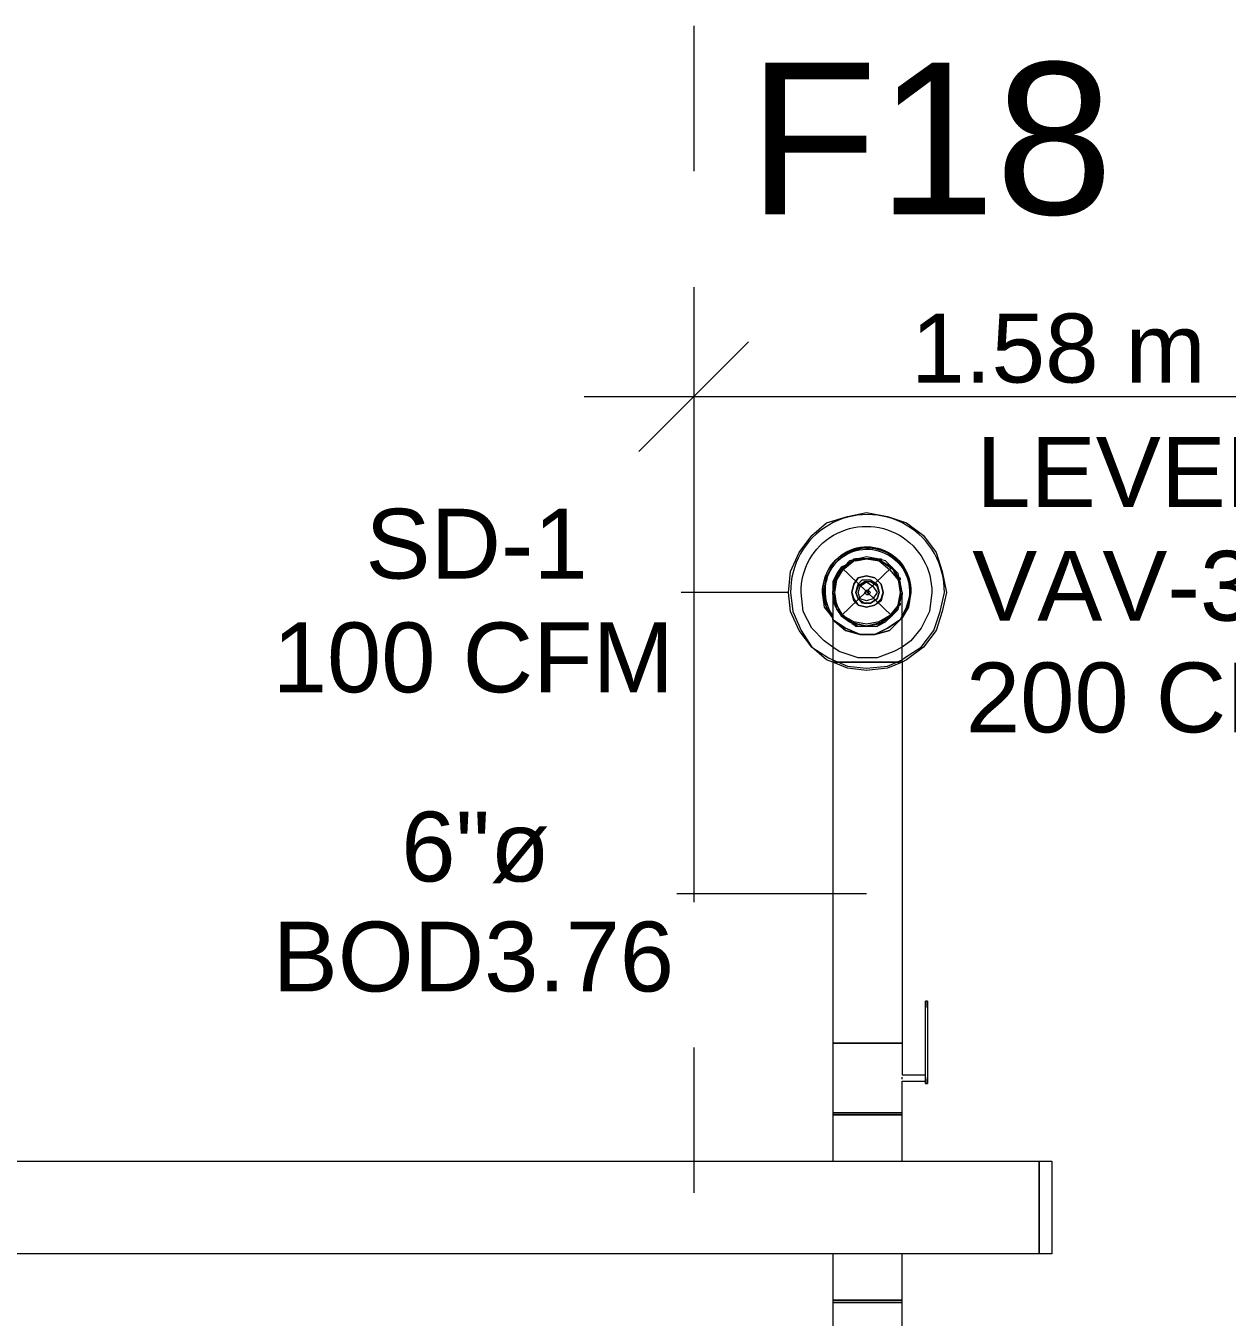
# Model space of a CAD drawing. Header units: metres. Extents: x -2 to 237, y -8 to 52.
# Drawn here: x 20.209 to 22.821, y 38.213 to 41.022 of the extents above; entities that cross this region are included whole.
import ezdxf

# ---------------------------------------------------------------- set-up
doc = ezdxf.new("R2010")
doc.units = ezdxf.units.M
doc.layers.add('HVAC - Ductos', color=5, linetype='Continuous', lineweight=0)
doc.layers.add('PDF_Text', color=7, linetype='Continuous', lineweight=0)
doc.layers.add('PDF_Geometry', color=7, linetype='Continuous', lineweight=0, true_color=0xaaaaaa)
doc.styles.add('PDF Arial-BoldMT-Identity-H', font='arial.ttf')
doc.styles.add('PDF Helvetica', font='')
doc.styles.get('PDF Helvetica').set_extended_font_data('Helvetica')

msp = doc.modelspace()

# ---------------------------------------------------------------- linework, layer by layer
at = {"layer": 'HVAC - Ductos', "lineweight": 0}
for points in [[(21.6613, 40.4535), (21.6613, 40.2152), (21.6613, 39.977)], [(21.7804, 40.3343), (21.6613, 40.2152), (21.5422, 40.0961)], [(21.4231, 40.2152), (23.242, 40.2152), (25.0883, 40.2152)], [(22.1149, 39.7891), (22.1103, 39.812), (22.1057, 39.8303), (22.092, 39.8441), (22.0782, 39.8579), (22.0599, 39.8624), (22.0369, 39.867), (22.0187, 39.8624), (22.0003, 39.8579), (21.9911, 39.8487), (21.982, 39.8441), (21.9729, 39.8303), (21.9637, 39.812), (21.9637, 39.7891), (21.9637, 39.7845), (21.9637, 39.7891), (21.9637, 39.7845), (21.9637, 39.7662), (21.9637, 39.7387), (21.9637, 39.6975), (21.9637, 39.6562), (21.9637, 39.6379), (21.9499, 39.6425), (21.9179, 39.67), (21.8904, 39.7066), (21.872, 39.7479), (21.8675, 39.7891), (21.872, 39.8349), (21.8904, 39.8762), (21.9179, 39.9128), (21.9499, 39.9403), (21.9957, 39.9541), (22.0369, 39.9632), (22.0828, 39.9541), (22.124, 39.9403), (22.1607, 39.9128), (22.1882, 39.8762), (22.2019, 39.8349), (22.2111, 39.7891), (22.2019, 39.7479), (22.1882, 39.7066), (22.1607, 39.67), (22.124, 39.6425), (22.1149, 39.6379), (22.1149, 39.6837), (22.1149, 39.7204), (22.1149, 39.7525), (22.1149, 39.7754), (22.1149, 39.7891), (22.1149, 39.7845), (22.1149, 39.7891), (22.1103, 39.812), (22.1057, 39.8303), (22.092, 39.8441), (22.0782, 39.8579), (22.0599, 39.8624), (22.0369, 39.867), (22.0187, 39.8624), (22.0003, 39.8579), (21.9911, 39.8487), (21.982, 39.8441), (21.9729, 39.8303), (21.9637, 39.812), (21.9637, 39.7891)], [(21.9729, 39.8212), (21.9866, 39.8441), (22.0049, 39.8579)], [(22.0049, 39.8579), (22.0095, 39.8624), (22.0141, 39.8624)], [(22.0141, 39.8579), (22.0369, 39.8624), (22.0645, 39.8579)], [(22.0645, 39.8624), (22.0691, 39.8624), (22.0691, 39.8579)], [(22.0691, 39.8579), (22.092, 39.8441), (22.1057, 39.8212)], [(21.9911, 39.8487), (21.9911, 39.8487)], [(21.9911, 39.8487), (21.9911, 39.8487)], [(21.9683, 39.7617), (21.9683, 39.7662), (21.9637, 39.7891), (21.9683, 39.8166)], [(21.9683, 39.8166), (21.9683, 39.8212)], [(22.1057, 39.8212), (22.1103, 39.8212), (22.1103, 39.8166)], [(22.1057, 39.8166), (22.1103, 39.7891), (22.1057, 39.7662)], [(21.8675, 39.7891), (21.6338, 39.7891)], [(21.9637, 39.7845), (21.9637, 39.7708), (21.9729, 39.7525), (21.982, 39.7387), (22.0003, 39.725), (22.0187, 39.7158), (22.0369, 39.7158), (22.0599, 39.7158), (22.0782, 39.725), (22.092, 39.7387), (22.1057, 39.7525), (22.1103, 39.7708), (22.1149, 39.7845)], [(22.1149, 39.7891), (22.1149, 39.7891)], [(21.9683, 39.7617), (21.9683, 39.7617)], [(22.0049, 39.725), (21.9866, 39.7387), (21.9729, 39.7617)], [(22.1103, 39.7662), (22.1103, 39.7617), (22.1057, 39.7617), (22.092, 39.7387), (22.0691, 39.725)], [(22.0691, 39.7204), (22.0645, 39.7204), (22.0369, 39.7158), (22.0141, 39.7204), (22.0095, 39.7204), (22.0049, 39.7204)], [(22.0691, 39.7204), (22.0691, 39.7204)], [(22.1149, 39.67), (22.0965, 39.6608), (22.0599, 39.6471), (22.0187, 39.6471), (21.9774, 39.6608), (21.9637, 39.67)], [(21.9637, 39.6425), (21.9957, 39.6288), (22.0369, 39.6242), (22.0828, 39.6288), (22.1149, 39.6425)], [(22.1149, 39.6379), (22.0828, 39.6242), (22.0369, 39.6196), (21.9957, 39.6242), (21.9637, 39.6379)], [(21.9637, 39.6379), (21.9729, 39.6379), (21.982, 39.6379), (22.0003, 39.6379), (22.0187, 39.6379), (22.0369, 39.6379), (22.0599, 39.6379), (22.0782, 39.6379), (22.092, 39.6379), (22.1057, 39.6379), (22.1103, 39.6379), (22.1149, 39.6379), (22.1149, 38.8087), (22.1103, 38.8087), (22.1057, 38.8087), (22.092, 38.8087), (22.0782, 38.8087), (22.0599, 38.8087), (22.0369, 38.8087), (22.0187, 38.8087), (22.0003, 38.8087), (21.982, 38.8087), (21.9729, 38.8087), (21.9637, 38.8087), (21.9637, 38.6575), (21.9637, 38.6529), (21.9637, 38.5521), (21.9729, 38.5521), (21.982, 38.5521), (22.0003, 38.5521), (22.0187, 38.5521), (22.0369, 38.5521), (22.0599, 38.5521), (22.0782, 38.5521), (22.092, 38.5521), (22.1057, 38.5521), (22.1103, 38.5521), (22.1149, 38.5521), (22.1149, 38.6529), (22.1149, 38.6575), (22.1149, 38.7262), (22.1653, 38.7262), (22.1653, 38.7307), (22.1653, 38.7353)], [(22.1149, 39.6379), (22.1103, 39.6379), (22.1057, 39.6379), (22.092, 39.6379), (22.0782, 39.6379), (22.0599, 39.6379), (22.0369, 39.6379), (22.0187, 39.6379), (22.0003, 39.6379), (21.982, 39.6379), (21.9729, 39.6379), (21.9637, 39.6379), (21.9637, 38.8087), (21.9729, 38.8087), (21.982, 38.8087), (22.0003, 38.8087), (22.0187, 38.8087), (22.0369, 38.8087), (22.0599, 38.8087), (22.0782, 38.8087), (22.092, 38.8087), (22.1057, 38.8087), (22.1103, 38.8087), (22.1149, 38.8087), (22.1149, 38.7399), (22.1653, 38.7399)], [(22.0369, 39.1339), (21.6246, 39.1339)], [(22.1653, 38.9003), (22.1653, 38.8957), (22.1653, 38.9003)], [(22.1698, 38.9003), (22.1653, 38.9003)], [(22.1653, 38.7307), (22.1653, 38.7262), (22.1653, 38.7216), (22.1653, 38.7262), (22.1653, 38.7307), (22.1653, 38.7353), (22.1653, 38.8865), (22.1653, 38.8911), (22.1653, 38.8957), (22.1653, 38.9003), (22.1653, 38.8957), (22.1653, 38.8911), (22.1653, 38.8865)], [(22.1698, 38.9003), (22.1698, 38.8957), (22.1698, 38.9003)], [(22.1698, 38.8865), (22.1698, 38.8911), (22.1698, 38.8957), (22.1698, 38.9003), (22.1698, 38.8957), (22.1698, 38.8911), (22.1698, 38.8865), (22.1698, 38.7353), (22.1698, 38.7307), (22.1698, 38.7262), (22.1698, 38.7216), (22.1698, 38.7262), (22.1698, 38.7307), (22.1698, 38.7353)], [(22.1149, 38.7399), (22.1149, 38.7399)], [(22.1149, 38.7399), (22.1149, 38.7399)], [(22.1149, 38.7307), (22.1149, 38.7353)], [(22.1149, 38.7262), (22.1149, 38.7262)], [(22.1149, 38.7262), (22.1149, 38.7262)], [(22.1149, 38.7262), (22.1149, 38.7262)], [(22.1149, 38.7262), (22.1149, 38.7262)], [(22.1653, 38.7262), (22.1653, 38.7262)], [(22.1653, 38.7216), (22.1653, 38.7216)], [(22.1653, 38.7216), (22.1698, 38.7216)], [(22.1698, 38.7216), (22.1698, 38.7216)], [(22.1149, 38.1764), (22.1149, 38.2451), (22.1149, 38.2497), (22.1149, 38.3505), (22.1103, 38.3505), (22.1057, 38.3505), (22.092, 38.3505), (22.0782, 38.3505), (22.0599, 38.3505), (22.0369, 38.3505), (22.0187, 38.3505), (22.0003, 38.3505), (21.982, 38.3505), (21.9729, 38.3505), (21.9637, 38.3505), (21.9637, 38.2497), (21.9637, 38.2451), (21.9637, 38.0893)]]:
    msp.add_lwpolyline(points, dxfattribs=at)
for points in [[(22.1149, 39.6425), (22.1194, 39.6471), (22.1561, 39.67), (22.1836, 39.7066), (22.1973, 39.7479), (22.2065, 39.7891, 1.013803), (21.872, 39.7891), (21.8766, 39.7479), (21.8949, 39.7066), (21.9179, 39.67), (21.9545, 39.6471), (21.9637, 39.6425)], [(21.9637, 39.67), (21.9453, 39.6837), (21.9179, 39.7112), (21.8995, 39.7479), (21.8949, 39.7891, -1.012851), (22.179, 39.7891), (22.1744, 39.7479), (22.1561, 39.7112), (22.1332, 39.6837), (22.1149, 39.67)]]:
    msp.add_lwpolyline(points, format="xyb", dxfattribs=at)
msp.add_lwpolyline([(22.1332, 39.7891, 1.388372), (21.9637, 39.7387), (21.9499, 39.7571), (21.9453, 39.7891, -1.361628), (22.1149, 39.7387), (22.124, 39.7571), (22.1332, 39.7891, 1.009884), (21.9408, 39.7891), (21.9453, 39.7571), (21.9637, 39.7341, -1.443402)], format="xyb", close=True, dxfattribs=at)
for points in [[(22.1103, 39.7708), (22.1011, 39.7525), (22.092, 39.7387), (22.0736, 39.725), (22.0553, 39.7204), (22.0369, 39.7158), (22.0187, 39.7204), (22.0003, 39.725), (21.9866, 39.7387), (21.9729, 39.7525), (21.9683, 39.7708), (21.9637, 39.7891), (21.9683, 39.8075), (21.9729, 39.8257), (21.9866, 39.8441), (22.0003, 39.8533), (22.0187, 39.8624), (22.0369, 39.8624), (22.0553, 39.8624), (22.0736, 39.8533), (22.092, 39.8441), (22.1011, 39.8257), (22.1103, 39.8075), (22.1103, 39.7891)], [(21.9729, 39.8166), (21.9866, 39.8395), (22.0095, 39.8579), (22.0369, 39.8624), (22.0645, 39.8579), (22.0874, 39.8395), (22.1057, 39.8166), (22.1103, 39.7891), (22.1057, 39.7617), (22.0874, 39.7387), (22.0645, 39.725), (22.0369, 39.7204), (22.0095, 39.725), (21.9866, 39.7387), (21.9729, 39.7617), (21.9683, 39.7891)], [(22.0095, 39.8075), (22.0049, 39.7891), (22.0095, 39.8075), (22.0187, 39.8212), (22.0369, 39.8257), (22.0553, 39.8212), (22.0691, 39.8075), (22.0736, 39.7891), (22.0691, 39.8075), (22.0553, 39.8212), (22.0369, 39.8257), (22.0187, 39.8212)], [(22.0187, 39.8029), (22.0141, 39.7891), (22.0187, 39.8075), (22.0278, 39.8166), (22.0461, 39.8166), (22.0599, 39.8075), (22.0645, 39.7891), (22.0599, 39.8029), (22.0461, 39.812), (22.0324, 39.812)], [(22.0233, 39.8029), (22.0369, 39.812), (22.0507, 39.8029), (22.0599, 39.7891), (22.0507, 39.7754), (22.0369, 39.7708), (22.0233, 39.7754), (22.0187, 39.7891)], [(22.0691, 39.7754), (22.0736, 39.7891), (22.0691, 39.7708), (22.0553, 39.7617), (22.0369, 39.7571), (22.0187, 39.7617), (22.0095, 39.7708), (22.0049, 39.7891), (22.0095, 39.7754), (22.0187, 39.7617), (22.0369, 39.7571), (22.0553, 39.7617)], [(22.0599, 39.7754), (22.0645, 39.7891), (22.0599, 39.7754), (22.0461, 39.7662), (22.0278, 39.7662), (22.0187, 39.7754), (22.0141, 39.7891), (22.0187, 39.7754), (22.0324, 39.7662), (22.0461, 39.7662)], [(22.0369, 39.7937), (22.0324, 39.7891), (22.0369, 39.7937), (22.0415, 39.7937), (22.0461, 39.7891), (22.0415, 39.7845), (22.0369, 39.7845), (22.0324, 39.7891), (22.0369, 39.7845), (22.0415, 39.7845), (22.0415, 39.7891), (22.0415, 39.7937)], [(22.1149, 39.7341), (22.1286, 39.7571), (22.1332, 39.7891), (22.1286, 39.7571)], [(22.1149, 39.7387), (22.1103, 39.7295), (22.0828, 39.7112), (22.0553, 39.6975), (22.0233, 39.6975), (21.9911, 39.7112), (21.9637, 39.7295), (21.9911, 39.7066), (22.0233, 39.6975), (22.0553, 39.6975), (22.0874, 39.7066), (22.1103, 39.7295), (22.1149, 39.7341), (22.1103, 39.7295)], [(21.9637, 39.7295), (21.9911, 39.7112), (22.0233, 39.6975), (22.0553, 39.6975), (22.0828, 39.7112), (22.1103, 39.7295), (22.0874, 39.7066), (22.0553, 39.6975), (22.0233, 39.6975), (21.9911, 39.7066), (21.9637, 39.7295), (21.9637, 39.7341), (21.9637, 39.7295), (21.9637, 39.7387)], [(21.9637, 38.6575), (21.9729, 38.6575), (21.982, 38.6575), (22.0003, 38.6575), (22.0187, 38.6575), (22.0369, 38.6575), (22.0599, 38.6575), (22.0782, 38.6575), (22.092, 38.6575), (22.1057, 38.6575), (22.1103, 38.6575), (22.1149, 38.6575), (22.1103, 38.6575), (22.1057, 38.6575), (22.092, 38.6575), (22.0782, 38.6575), (22.0599, 38.6575), (22.0369, 38.6575), (22.0187, 38.6575), (22.0003, 38.6575), (21.982, 38.6575), (21.9729, 38.6575)], [(21.9637, 38.6575), (21.9729, 38.6575), (21.982, 38.6575), (22.0003, 38.6575), (22.0187, 38.6575), (22.0369, 38.6575), (22.0599, 38.6575), (22.0782, 38.6575), (22.092, 38.6575), (22.1057, 38.6575), (22.1103, 38.6575), (22.1149, 38.6575), (22.1103, 38.6575), (22.1057, 38.6575), (22.092, 38.6575), (22.0782, 38.6575), (22.0599, 38.6575), (22.0369, 38.6575), (22.0187, 38.6575), (22.0003, 38.6575), (21.982, 38.6575), (21.9729, 38.6575)], [(21.9637, 38.6529), (21.9729, 38.6529), (21.982, 38.6529), (22.0003, 38.6529), (22.0187, 38.6529), (22.0369, 38.6529), (22.0599, 38.6529), (22.0782, 38.6529), (22.092, 38.6529), (22.1057, 38.6529), (22.1103, 38.6529), (22.1149, 38.6529), (22.1103, 38.6529), (22.1057, 38.6529), (22.092, 38.6529), (22.0782, 38.6529), (22.0599, 38.6529), (22.0369, 38.6529), (22.0187, 38.6529), (22.0003, 38.6529), (21.982, 38.6529), (21.9729, 38.6529)], [(22.0369, 38.6529), (22.0187, 38.6529), (22.0003, 38.6529), (21.982, 38.6529), (21.9729, 38.6529), (21.9637, 38.6529), (21.9729, 38.6529), (21.982, 38.6529), (22.0003, 38.6529), (22.0187, 38.6529), (22.0369, 38.6529), (22.0599, 38.6529), (22.0782, 38.6529), (22.092, 38.6529), (22.1057, 38.6529), (22.1103, 38.6529), (22.1149, 38.6529), (22.1103, 38.6529), (22.1057, 38.6529), (22.092, 38.6529), (22.0782, 38.6529), (22.0599, 38.6529)], [(16.5986, 38.5521), (22.4127, 38.5521), (22.4127, 38.3505), (16.5986, 38.3505)], [(22.4127, 38.3505), (22.4127, 38.5521), (22.4402, 38.5521), (22.4402, 38.3505)], [(22.1149, 38.2497), (22.1103, 38.2497), (22.1057, 38.2497), (22.092, 38.2497), (22.0782, 38.2497), (22.0599, 38.2497), (22.0369, 38.2497), (22.0187, 38.2497), (22.0003, 38.2497), (21.982, 38.2497), (21.9729, 38.2497), (21.9637, 38.2497), (21.9729, 38.2497), (21.982, 38.2497), (22.0003, 38.2497), (22.0187, 38.2497), (22.0369, 38.2497), (22.0599, 38.2497), (22.0782, 38.2497), (22.092, 38.2497), (22.1057, 38.2497), (22.1103, 38.2497)], [(22.0369, 38.2497), (22.0599, 38.2497), (22.0782, 38.2497), (22.092, 38.2497), (22.1057, 38.2497), (22.1103, 38.2497), (22.1149, 38.2497), (22.1103, 38.2497), (22.1057, 38.2497), (22.092, 38.2497), (22.0782, 38.2497), (22.0599, 38.2497), (22.0369, 38.2497), (22.0187, 38.2497), (22.0003, 38.2497), (21.982, 38.2497), (21.9729, 38.2497), (21.9637, 38.2497), (21.9729, 38.2497), (21.982, 38.2497), (22.0003, 38.2497), (22.0187, 38.2497)], [(22.1149, 38.2451), (22.1103, 38.2451), (22.1057, 38.2451), (22.092, 38.2451), (22.0782, 38.2451), (22.0599, 38.2451), (22.0369, 38.2451), (22.0187, 38.2451), (22.0003, 38.2451), (21.982, 38.2451), (21.9729, 38.2451), (21.9637, 38.2451), (21.9729, 38.2451), (21.982, 38.2451), (22.0003, 38.2451), (22.0187, 38.2451), (22.0369, 38.2451), (22.0599, 38.2451), (22.0782, 38.2451), (22.092, 38.2451), (22.1057, 38.2451), (22.1103, 38.2451)], [(21.9637, 38.2451), (21.9729, 38.2451), (21.982, 38.2451), (22.0003, 38.2451), (22.0187, 38.2451), (22.0369, 38.2451), (22.0599, 38.2451), (22.0782, 38.2451), (22.092, 38.2451), (22.1057, 38.2451), (22.1103, 38.2451), (22.1149, 38.2451), (22.1103, 38.2451), (22.1057, 38.2451), (22.092, 38.2451), (22.0782, 38.2451), (22.0599, 38.2451), (22.0369, 38.2451), (22.0187, 38.2451), (22.0003, 38.2451), (21.982, 38.2451), (21.9729, 38.2451)]]:
    msp.add_lwpolyline(points, close=True, dxfattribs=at)
at = {"layer": 'PDF_Geometry', "lineweight": 0}
for points in [[(21.6613, 41.0216), (21.6613, 40.7054)], [(21.6613, 40.3847), (21.6613, 39.1156)], [(21.6613, 38.7995), (21.6613, 38.4834)]]:
    msp.add_lwpolyline(points, dxfattribs=at)
at = {"layer": 'PDF_Geometry', "color": 8, "lineweight": 0, "true_color": 0x808080}
msp.add_lwpolyline([(22.1011, 39.8349), (22.0599, 39.8624), (22.0141, 39.8624), (21.9774, 39.8349), (21.9637, 39.7891), (21.9774, 39.7479), (22.0141, 39.7158), (22.0599, 39.7158), (22.1011, 39.7479), (22.1149, 39.7891)], close=True, dxfattribs=at)
for points in [[(21.982, 39.8441), (22.092, 39.7387)], [(22.092, 39.8441), (21.982, 39.7387)]]:
    msp.add_lwpolyline(points, dxfattribs=at)

# ---------------------------------------------------------------- texts
at = {"layer": 'PDF_Text', "color": 232, "lineweight": 70, "true_color": 0xe91e64, "insert": (21.7794, 40.7745), "char_height": 0.32989, "attachment_point": 4, "style": 'PDF Arial-BoldMT-Identity-H'}
msp.add_mtext('F18', dxfattribs=at)
at = {"layer": 'PDF_Text', "lineweight": 0, "attachment_point": 4, "style": 'PDF Helvetica'}
for s, insert, char_height in [('1.58 m', (22.1341, 40.3197), 0.15002), ('LEVEL 3', (22.2761, 40.0501), 0.1519), ('SD-1', (20.9474, 39.8943), 0.1519), ('VAV-348', (22.2669, 39.8027), 0.1519), ('100 CFM', (20.7458, 39.6469), 0.1519), ('200 CFM', (22.2532, 39.5598), 0.1519), ('6"ø', (21.0253, 39.2345), 0.1519), ('BOD3.76', (20.7458, 38.9963), 0.1519)]:
    msp.add_mtext(s, dxfattribs=dict(at, insert=insert, char_height=char_height))

doc.saveas('drawing.dxf')
